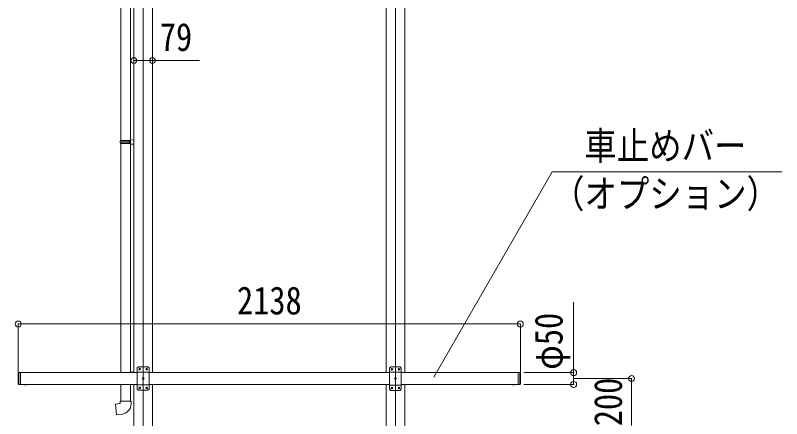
# Model space of a CAD drawing. Units: millimetres at full size, sheet at 1:25. Extents: x -6988 to 7066, y -4877 to 4823.
# Drawn here: x 590 to 3853, y -2388 to -671 of the extents above; entities that cross this region are included whole.
import ezdxf
from ezdxf.enums import TextEntityAlignment as Align

# ---------------------------------------------------------------- set-up
doc = ezdxf.new("R2010")
doc.units = ezdxf.units.MM
doc.header["$LTSCALE"] = 25
doc.header["$PDMODE"] = 32
doc.header["$PDSIZE"] = 25
for name, color, linetype, lineweight in [('0-1_本体', 4, 'Continuous', 9), ('0-2_部品', 7, 'Continuous', 9), ('0-4_TABLE1', 3, 'Continuous', 9), ('0-5_DIM1', 3, 'Continuous', 9), ('0-8_PARTS2', 2, 'Continuous', 9), ('0-A_寸法', 6, 'Continuous', 9)]:
    doc.layers.add(name, color=color, linetype=linetype, lineweight=lineweight)
doc.styles.add('ＭＳ ゴシック', font='')
doc.styles.get('ＭＳ ゴシック').set_extended_font_data('MS Gothic')

msp = doc.modelspace()

# ---------------------------------------------------------------- linework, layer by layer
at = {"layer": '0-1_本体'}
for p, q in [((1094.7, 194.92), (1094.7, -2192.54)), ((1173.7, 194.92), (1173.7, -2192.54)), ((2168.7, 194.92), (2168.7, -2192.54)), ((2247.7, 194.92), (2247.7, -2192.54)), ((1094.7, -2242.54), (1094.7, -2967.54)), ((1173.7, -2242.54), (1173.7, -2967.54)), ((2168.7, -2242.54), (2168.7, -2967.54)), ((2247.7, -2242.54), (2247.7, -2967.54))]:
    msp.add_line(p, q, dxfattribs=at)
at = {"layer": '0-2_部品'}
for p, q in [((1038.7, -117.05), (1038.7, -1204.23)), ((1080.7, -119.6), (1080.7, -1201.67)), ((1036.7, -1206.23), (1037.7, -1204.23)), ((1036.7, -1206.23), (1080.7, -1206.23)), ((1036.7, -1206.23), (1036.7, -1214.23)), ((1037.7, -1204.23), (1080.7, -1204.23)), ((1076.22, -1206.23), (1075.79, -1204.23)), ((1078.7, -1201.73), (1094.7, -1201.26)), ((1078.7, -1203.73), (1078.7, -1201.73)), ((1078.7, -1203.73), (1080.7, -1203.73)), ((1094.7, -1201.26), (1094.7, -1219.2)), ((1036.7, -1214.23), (1080.7, -1214.23)), ((1036.7, -1214.23), (1037.7, -1216.23)), ((1037.7, -1216.23), (1080.7, -1216.23)), ((1038.7, -1216.23), (1038.7, -2192.39)), ((1078.7, -1218.73), (1078.7, -1216.73)), ((1078.7, -1218.73), (1094.7, -1219.2)), ((1080.7, -1218.79), (1080.67, -2189.84)), ((1078.7, -2190.44), (1094.7, -2189.97)), ((1078.7, -2192.44), (1078.7, -2190.44)), ((1078.7, -2192.44), (1080.7, -2192.44)), ((1080.7, -2192.54), (1080.7, -2192.44)), ((1094.7, -2189.97), (1094.7, -2192.54)), ((1038.7, -2242.54), (1038.7, -2314.39)), ((1080.7, -2242.54), (1080.7, -2314.39)), ((1036.7, -2314.39), (1082.7, -2314.39)), ((1036.7, -2324.39), (1036.7, -2314.39)), ((1082.7, -2314.39), (1082.7, -2325.31))]:
    msp.add_line(p, q, dxfattribs=at)
for points in [[(1076.22, -1206.23), (1076.22, -1214.23), (1075.79, -1216.23)], [(1078.7, -1216.73), (1080.7, -1216.73), (1080.7, -1203.73)], [(1041.62, -2370.14), (1020.78, -2371.96), (1016.77, -2326.14), (1036.7, -2324.39)]]:
    msp.add_lwpolyline(points, dxfattribs=at)
msp.add_arc((1037.7, -2325.31), 45, 275, 0, dxfattribs=at)
at = {"layer": '0-4_TABLE1'}
for p, q in [((612.3, -2192.54), (1109.3, -2192.54)), ((1159.3, -2192.54), (2183.3, -2192.54)), ((2233.3, -2192.54), (2730.3, -2192.54)), ((612.3, -2242.54), (1109.3, -2242.54)), ((1159.3, -2242.54), (2183.3, -2242.54)), ((2233.3, -2242.54), (2730.3, -2242.54))]:
    msp.add_line(p, q, dxfattribs=at)
at = {"layer": '0-5_DIM1'}
for p, q in [((1114.3, -2167.54), (1109.3, -2172.54)), ((1109.3, -2172.54), (1109.3, -2262.54)), ((1154.3, -2167.54), (1114.3, -2167.54)), ((1118.04, -2177.12), (1117.2, -2177.12)), ((1120.56, -2177.96), (1121.4, -2177.96)), ((1148.04, -2177.12), (1147.2, -2177.12)), ((1150.56, -2177.96), (1151.4, -2177.96)), ((1154.3, -2167.54), (1159.3, -2172.54)), ((1159.3, -2262.54), (1159.3, -2172.54)), ((2188.3, -2168.07), (2183.3, -2173.07)), ((2183.3, -2173.07), (2183.3, -2263.07)), ((2228.3, -2168.07), (2188.3, -2168.07)), ((2192.04, -2177.65), (2191.2, -2177.65)), ((2194.56, -2178.49), (2195.4, -2178.49)), ((2222.04, -2177.65), (2221.2, -2177.65)), ((2224.56, -2178.49), (2225.4, -2178.49)), ((2228.3, -2168.07), (2233.3, -2173.07)), ((2233.3, -2263.07), (2233.3, -2173.07)), ((602.3, -2194.54), (602.3, -2240.54)), ((604.3, -2192.54), (604.3, -2242.54)), ((612.3, -2192.54), (612.3, -2242.54)), ((1159.3, -2190.24), (1109.3, -2190.24)), ((1133.04, -2217.12), (1132.2, -2217.12)), ((1135.56, -2217.96), (1136.4, -2217.96)), ((1254.1, -2192.54), (1254.1, -2192.44)), ((2233.3, -2190.77), (2183.3, -2190.77)), ((2207.04, -2217.65), (2206.2, -2217.65)), ((2209.56, -2218.49), (2210.4, -2218.49)), ((2730.3, -2192.54), (2730.3, -2242.54)), ((2730.3, -2192.54), (2738.3, -2192.54)), ((2738.3, -2192.54), (2738.3, -2242.54)), ((2740.3, -2194.54), (2738.3, -2192.54)), ((2740.3, -2194.54), (2740.3, -2240.54)), ((602.3, -2240.54), (604.3, -2242.54)), ((604.3, -2242.54), (614.3, -2242.54)), ((638.2, -2242.54), (626.4, -2242.54)), ((626.4, -2242.54), (626.4, -2243.05)), ((638.2, -2242.54), (626.4, -2242.54)), ((626.4, -2242.54), (626.4, -2243.05)), ((638.2, -2243.05), (626.4, -2243.05)), ((638.2, -2243.05), (626.4, -2243.05)), ((634.8, -2242.54), (629.8, -2242.54)), ((634.8, -2242.54), (629.8, -2242.54)), ((638.2, -2242.54), (638.2, -2243.05)), ((638.2, -2242.54), (638.2, -2243.05)), ((1159.3, -2244.84), (1109.3, -2244.84)), ((2233.3, -2245.37), (2183.3, -2245.37)), ((2704.4, -2242.54), (2716.2, -2242.54)), ((2704.4, -2242.54), (2704.4, -2243.05)), ((2704.4, -2243.05), (2716.2, -2243.05)), ((2707.8, -2242.54), (2712.8, -2242.54)), ((2716.2, -2242.54), (2716.2, -2243.05)), ((2730.3, -2242.54), (2738.3, -2242.54)), ((2740.3, -2240.54), (2738.3, -2242.54)), ((1114.3, -2267.54), (1109.3, -2262.54)), ((1114.3, -2267.54), (1154.3, -2267.54)), ((1118.04, -2257.12), (1117.2, -2257.12)), ((1120.56, -2257.96), (1121.4, -2257.96)), ((1148.04, -2257.12), (1147.2, -2257.12)), ((1150.56, -2257.96), (1151.4, -2257.96)), ((1154.3, -2267.54), (1159.3, -2262.54)), ((2188.3, -2268.07), (2183.3, -2263.07)), ((2188.3, -2268.07), (2228.3, -2268.07)), ((2192.04, -2257.65), (2191.2, -2257.65)), ((2194.56, -2258.49), (2195.4, -2258.49)), ((2222.04, -2257.65), (2221.2, -2257.65)), ((2224.56, -2258.49), (2225.4, -2258.49)), ((2228.3, -2268.07), (2233.3, -2263.07))]:
    msp.add_line(p, q, dxfattribs=at)
for points in [[(1117.2, -2177.12), (1117.2, -2177.96), (1118.04, -2177.96)], [(1119.72, -2176.28), (1119.72, -2175.44), (1118.88, -2175.44), (1118.88, -2176.28)], [(1118.88, -2178.8), (1118.88, -2179.64), (1119.72, -2179.64), (1119.72, -2178.8)], [(1121.4, -2177.96), (1121.4, -2177.12), (1120.56, -2177.12)], [(1147.2, -2177.12), (1147.2, -2177.96), (1148.04, -2177.96)], [(1149.72, -2176.28), (1149.72, -2175.44), (1148.88, -2175.44), (1148.88, -2176.28)], [(1148.88, -2178.8), (1148.88, -2179.64), (1149.72, -2179.64), (1149.72, -2178.8)], [(1151.4, -2177.96), (1151.4, -2177.12), (1150.56, -2177.12)], [(2191.2, -2177.65), (2191.2, -2178.49), (2192.04, -2178.49)], [(2193.72, -2176.81), (2193.72, -2175.97), (2192.88, -2175.97), (2192.88, -2176.81)], [(2192.88, -2179.33), (2192.88, -2180.17), (2193.72, -2180.17), (2193.72, -2179.33)], [(2195.4, -2178.49), (2195.4, -2177.65), (2194.56, -2177.65)], [(2221.2, -2177.65), (2221.2, -2178.49), (2222.04, -2178.49)], [(2223.72, -2176.81), (2223.72, -2175.97), (2222.88, -2175.97), (2222.88, -2176.81)], [(2222.88, -2179.33), (2222.88, -2180.17), (2223.72, -2180.17), (2223.72, -2179.33)], [(2225.4, -2178.49), (2225.4, -2177.65), (2224.56, -2177.65)], [(602.3, -2194.54), (604.3, -2192.54), (614.3, -2192.54)], [(1132.2, -2217.12), (1132.2, -2217.96), (1133.04, -2217.96)], [(1134.72, -2216.28), (1134.72, -2215.44), (1133.88, -2215.44), (1133.88, -2216.28)], [(1133.88, -2218.8), (1133.88, -2219.64), (1134.72, -2219.64), (1134.72, -2218.8)], [(1136.4, -2217.96), (1136.4, -2217.12), (1135.56, -2217.12)], [(2206.2, -2217.65), (2206.2, -2218.49), (2207.04, -2218.49)], [(2208.72, -2216.81), (2208.72, -2215.97), (2207.88, -2215.97), (2207.88, -2216.81)], [(2210.4, -2218.49), (2210.4, -2217.65), (2209.56, -2217.65)], [(629.85, -2245.26), (631.15, -2242.59), (632.3, -2241.98)], [(629.85, -2245.26), (631.15, -2242.59), (632.3, -2241.98)], [(634.75, -2245.26), (633.45, -2242.59), (632.3, -2241.98)], [(634.75, -2245.26), (633.45, -2242.59), (632.3, -2241.98)], [(2207.88, -2219.33), (2207.88, -2220.17), (2208.72, -2220.17), (2208.72, -2219.33)], [(2707.85, -2245.26), (2709.15, -2242.59), (2710.3, -2241.98)], [(2712.75, -2245.26), (2711.45, -2242.59), (2710.3, -2241.98)], [(1117.2, -2257.12), (1117.2, -2257.96), (1118.04, -2257.96)], [(1119.72, -2256.28), (1119.72, -2255.44), (1118.88, -2255.44), (1118.88, -2256.28)], [(1118.88, -2258.8), (1118.88, -2259.64), (1119.72, -2259.64), (1119.72, -2258.8)], [(1121.4, -2257.96), (1121.4, -2257.12), (1120.56, -2257.12)], [(1147.2, -2257.12), (1147.2, -2257.96), (1148.04, -2257.96)], [(1149.72, -2256.28), (1149.72, -2255.44), (1148.88, -2255.44), (1148.88, -2256.28)], [(1148.88, -2258.8), (1148.88, -2259.64), (1149.72, -2259.64), (1149.72, -2258.8)], [(1151.4, -2257.96), (1151.4, -2257.12), (1150.56, -2257.12)], [(2191.2, -2257.65), (2191.2, -2258.49), (2192.04, -2258.49)], [(2193.72, -2256.81), (2193.72, -2255.97), (2192.88, -2255.97), (2192.88, -2256.81)], [(2192.88, -2259.33), (2192.88, -2260.17), (2193.72, -2260.17), (2193.72, -2259.33)], [(2195.4, -2258.49), (2195.4, -2257.65), (2194.56, -2257.65)], [(2221.2, -2257.65), (2221.2, -2258.49), (2222.04, -2258.49)], [(2223.72, -2256.81), (2223.72, -2255.97), (2222.88, -2255.97), (2222.88, -2256.81)], [(2222.88, -2259.33), (2222.88, -2260.17), (2223.72, -2260.17), (2223.72, -2259.33)], [(2225.4, -2258.49), (2225.4, -2257.65), (2224.56, -2257.65)]]:
    msp.add_lwpolyline(points, dxfattribs=at)
for centre in [(1119.3, -2177.54), (1149.3, -2177.54), (2193.3, -2178.07), (2223.3, -2178.07), (1134.3, -2217.54), (2208.3, -2218.07), (1119.3, -2257.54), (1149.3, -2257.54), (2193.3, -2258.07), (2223.3, -2258.07)]:
    msp.add_circle(centre, 3.5, dxfattribs=at)
for centre, radius, start, end in [((1118.04, -2176.28), 0.84, 270, 0), ((1118.04, -2178.8), 0.84, 0, 90), ((1120.56, -2176.28), 0.84, 180, 270), ((1120.56, -2178.8), 0.84, 90, 180), ((1148.04, -2176.28), 0.84, 270, 0), ((1148.04, -2178.8), 0.84, 0, 90), ((1150.56, -2176.28), 0.84, 180, 270), ((1150.56, -2178.8), 0.84, 90, 180), ((2192.04, -2176.81), 0.84, 270, 0), ((2192.04, -2179.33), 0.84, 0, 90), ((2194.56, -2176.81), 0.84, 180, 270), ((2194.56, -2179.33), 0.84, 90, 180), ((2222.04, -2176.81), 0.84, 270, 0), ((2222.04, -2179.33), 0.84, 0, 90), ((2224.56, -2176.81), 0.84, 180, 270), ((2224.56, -2179.33), 0.84, 90, 180), ((1133.04, -2216.28), 0.84, 270, 0), ((1133.04, -2218.8), 0.84, 0, 90), ((1135.56, -2216.28), 0.84, 180, 270), ((1135.56, -2218.8), 0.84, 90, 180), ((2207.04, -2216.81), 0.84, 270, 0), ((2207.04, -2219.33), 0.84, 0, 90), ((2209.56, -2216.81), 0.84, 180, 270), ((2209.56, -2219.33), 0.84, 90, 180), ((632.3, -2237.62), 8.02, 222.61678, 317.38322), ((632.3, -2237.62), 8.02, 222.61678, 317.38322), ((2710.3, -2237.62), 8.02, 222.61678, 317.38322), ((1118.04, -2256.28), 0.84, 270, 0), ((1118.04, -2258.8), 0.84, 0, 90), ((1120.56, -2256.28), 0.84, 180, 270), ((1120.56, -2258.8), 0.84, 90, 180), ((1148.04, -2256.28), 0.84, 270, 0), ((1148.04, -2258.8), 0.84, 0, 90), ((1150.56, -2256.28), 0.84, 180, 270), ((1150.56, -2258.8), 0.84, 90, 180), ((2192.04, -2256.81), 0.84, 270, 0), ((2192.04, -2259.33), 0.84, 0, 90), ((2194.56, -2256.81), 0.84, 180, 270), ((2194.56, -2259.33), 0.84, 90, 180), ((2222.04, -2256.81), 0.84, 270, 0), ((2222.04, -2259.33), 0.84, 0, 90), ((2224.56, -2256.81), 0.84, 180, 270), ((2224.56, -2259.33), 0.84, 90, 180)]:
    msp.add_arc(centre, radius, start, end, dxfattribs=at)
at = {"layer": '0-8_PARTS2'}
for p, q in [((1134.2, 624.63), (1134.2, -3038.83)), ((2208.2, 624.63), (2208.2, -3038.83))]:
    msp.add_line(p, q, dxfattribs=at)
at = {"layer": '0-A_寸法'}
for p, q in [((1094.7, -863.17), (1173.7, -863.17)), ((1173.7, -863.17), (1373.7, -863.17)), ((2371.91, -2211.49), (2876.32, -1337.83)), ((2876.32, -1337.83), (3853.08, -1337.83)), ((2967.3, -2192.54), (2967.3, -1892.54)), ((602.3, -1985.23), (602.3, -2189.85)), ((602.3, -1985.23), (2740.3, -1985.23)), ((2740.3, -1985.23), (2740.3, -2189.85)), ((2967.3, -2192.54), (2754.61, -2192.54)), ((2967.3, -2242.54), (2967.3, -2192.54)), ((3213.76, -2217.54), (2967.3, -2217.54)), ((3213.76, -2417.54), (3213.76, -2217.54)), ((2967.3, -2242.54), (2754.61, -2242.54))]:
    msp.add_line(p, q, dxfattribs=at)
for p in [(1094.7, -863.17), (1173.7, -863.17), (602.3, -1985.23), (2740.3, -1985.23), (2967.3, -2192.54), (3213.76, -2217.54), (2967.3, -2242.54)]:
    msp.add_point(p, dxfattribs=at)

# ---------------------------------------------------------------- texts
at = {"layer": '0-A_寸法', "color": 7, "style": 'ＭＳ ゴシック', "width": 0.85}
for s, p in [('79', (1204.95, -858.17)), ('車止めバー', (3012.69, -1321.7)), ('（オプション）', (2875.19, -1525.51)), ('2138', (1533.8, -1980.23))]:
    msp.add_text(s, height=119.1, dxfattribs=at).set_placement(p, align=Align.BOTTOM_LEFT)
for s, p in [('φ50', (2955.97, -2180.04)), ('200', (3208.76, -2420.66))]:
    msp.add_text(s, height=119.1, rotation=90, dxfattribs=at).set_placement(p, align=Align.BOTTOM_LEFT)

doc.saveas('drawing.dxf')
